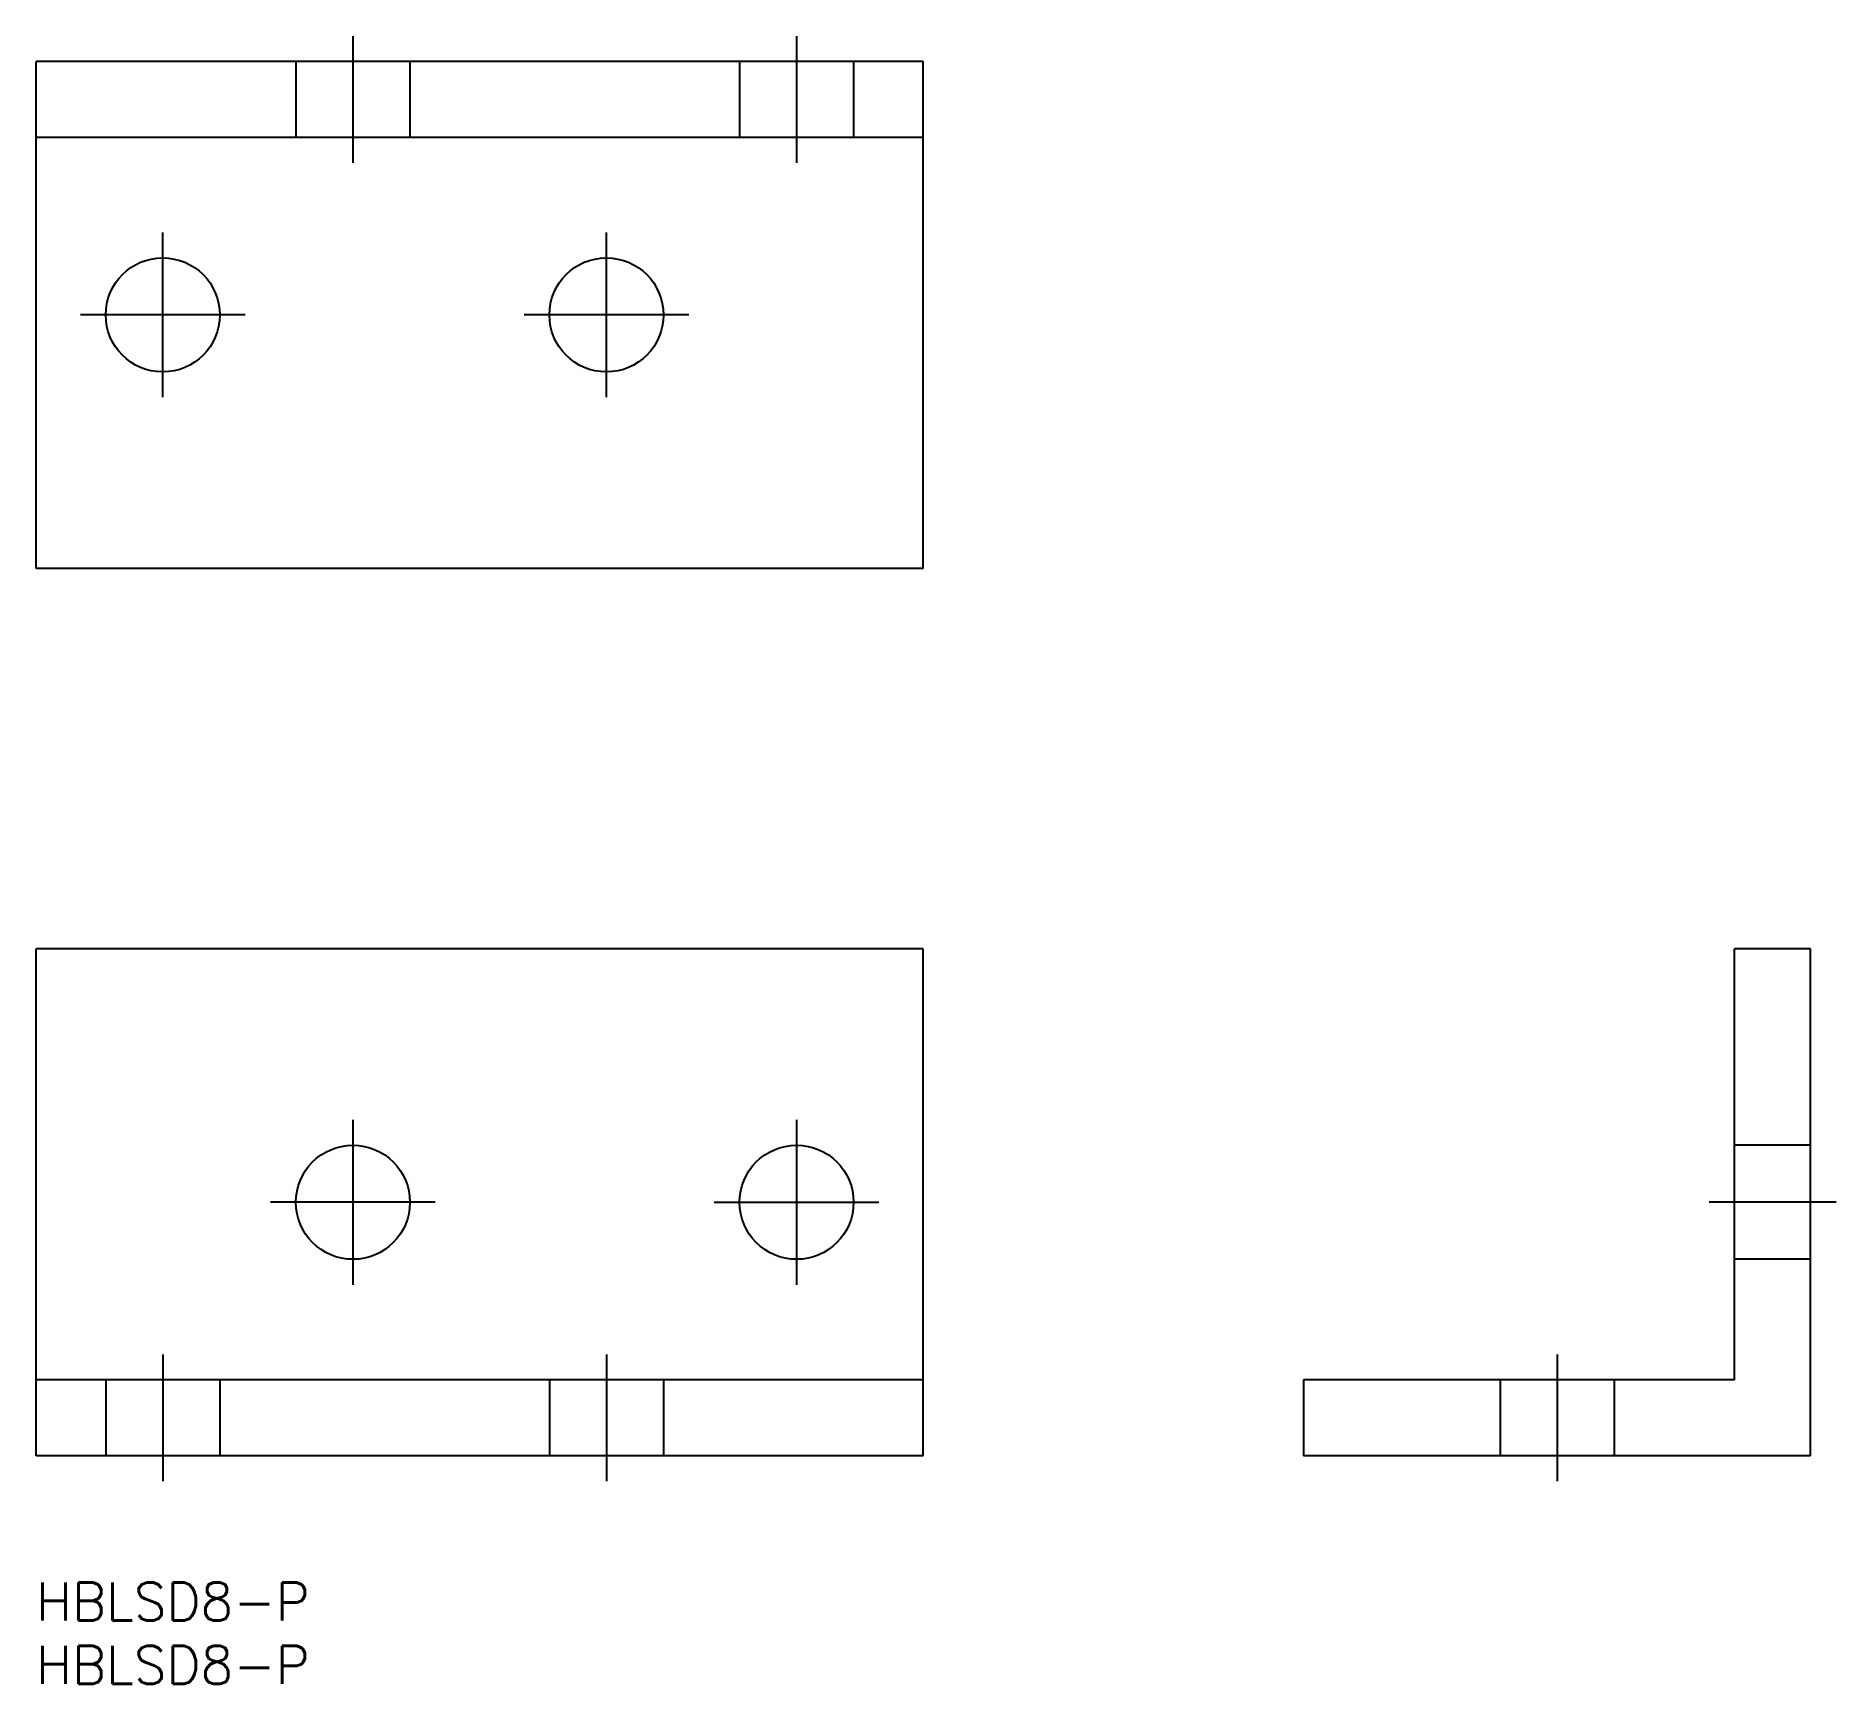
# Model space of a CAD drawing. Extents: x 0 to 142, y -8 to 122.
import ezdxf

# ---------------------------------------------------------------- set-up
doc = ezdxf.new("R2010")
doc.units = 0
doc.header["$LTSCALE"] = 0.5
doc.linetypes.add('CENTER', pattern=[50.8, 31.75, -6.35, 6.35, -6.35])
doc.linetypes.add('DASHED', pattern=[19.05, 12.7, -6.35])
for name, color, linetype in [('MSM_CENTER', 1, 'CENTER'), ('MSM_CONTINUOUS', 7, 'CONTINUOUS'), ('MSM_DASHED', 4, 'DASHED'), ('MSM_PART_NUMBER', 7, 'CONTINUOUS')]:
    doc.layers.add(name, color=color, linetype=linetype)
doc.styles.get("Standard").update_dxf_attribs({"font": 'txt.shx', "height": 2, "bigfont": 'bigfont.shx'})

# ---------------------------------------------------------------- blocks, each defined once
blk = doc.blocks.new('*U33')
at = {"layer": 'MSM_PART_NUMBER'}
blk.add_text('HBLSD8-P', height=3, dxfattribs=at).set_placement((0, -3))
blk = doc.blocks.new('*U34')
at = {"layer": 'MSM_PART_NUMBER'}
blk.add_text('HBLSD8-P', height=3, dxfattribs=at).set_placement((0, -8))

msp = doc.modelspace()

# ---------------------------------------------------------------- linework, layer by layer
at = {"layer": 'MSM_CENTER'}
for p, q in [((25, 122), (25, 112)), ((60, 122), (60, 112)), ((10, 93.5), (10, 106.5)), ((45, 93.5), (45, 106.5)), ((16.5, 100), (3.5, 100)), ((51.5, 100), (38.5, 100)), ((25, 36.5), (25, 23.5)), ((60, 36.5), (60, 23.5)), ((31.5, 30), (18.5, 30)), ((53.5, 30), (66.5, 30)), ((142, 30), (132, 30)), ((10, 18), (10, 8)), ((45, 18), (45, 8)), ((120, 18), (120, 8))]:
    msp.add_line(p, q, dxfattribs=at)
at = {"layer": 'MSM_CONTINUOUS'}
for p, q in [((70, 120), (0, 120)), ((0, 80), (0, 120)), ((70, 80), (70, 120)), ((70, 114), (0, 114)), ((70, 80), (0, 80)), ((0, 10), (0, 50)), ((70, 50), (0, 50)), ((70, 10), (70, 50)), ((140, 50), (134, 50)), ((134, 16), (134, 50)), ((140, 10), (140, 50)), ((70, 16), (0, 16)), ((134, 16), (100, 16)), ((100, 16), (100, 10)), ((70, 10), (0, 10)), ((140, 10), (100, 10))]:
    msp.add_line(p, q, dxfattribs=at)
for centre in [(10, 100), (45, 100), (25, 30), (60, 30)]:
    msp.add_circle(centre, 4.5, dxfattribs=at)
at = {"layer": 'MSM_DASHED'}
for p, q in [((20.5, 120), (20.5, 114)), ((29.5, 120), (29.5, 114)), ((55.5, 120), (55.5, 114)), ((64.5, 120), (64.5, 114)), ((140, 34.5), (134, 34.5)), ((140, 25.5), (134, 25.5)), ((5.5, 16), (5.5, 10)), ((14.5, 16), (14.5, 10)), ((40.5, 16), (40.5, 10)), ((49.5, 16), (49.5, 10)), ((115.5, 16), (115.5, 10)), ((124.5, 16), (124.5, 10))]:
    msp.add_line(p, q, dxfattribs=at)

# ---------------------------------------------------------------- block references
at = {"layer": 'MSM_CONTINUOUS'}
for name in ['*U33', '*U34']:
    msp.add_blockref(name, (0, 0), dxfattribs=at)

doc.saveas('drawing.dxf')
